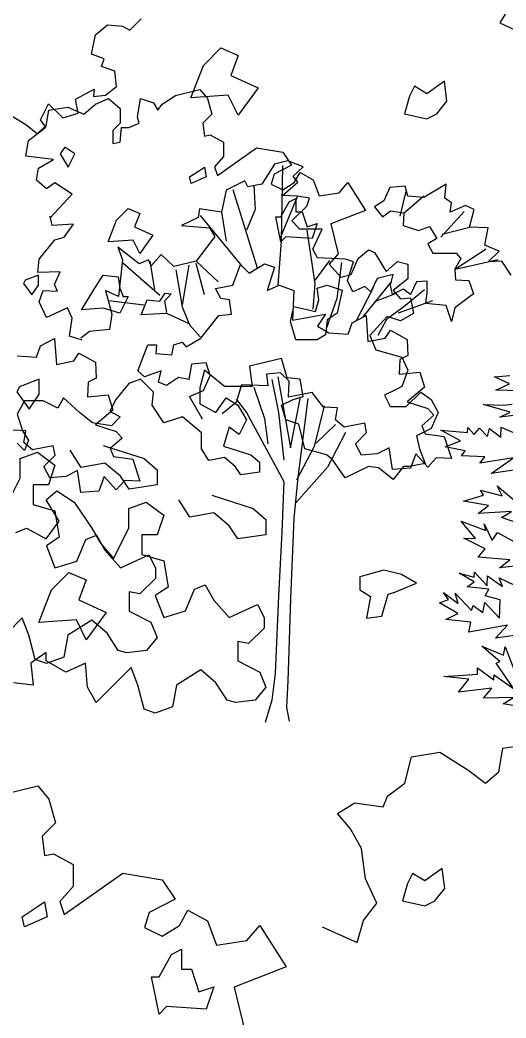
# Model space of a CAD drawing. Header units: inches. Extents: x 11.9 to 85.3, y 21.1 to 37.4.
# Drawn here: x 51.757 to 52.104, y 22.506 to 23.218 of the extents above; entities that cross this region are included whole.
import ezdxf

# ---------------------------------------------------------------- set-up
doc = ezdxf.new("R2010")
doc.units = ezdxf.units.IN
doc.header["$MEASUREMENT"] = 0
doc.layers.add('CAY', color=94, linetype='Continuous')
doc.layers.add('CAY-3', color=61, linetype='Continuous')

# ---------------------------------------------------------------- blocks, each defined once
blk = doc.blocks.new('A$C76451831')
at = {"layer": 'CAY'}
for p, q in [((3462.1, 1738), (3507.5, 1745.1)), ((3317.1, 1724.4), (3361.9, 1731.5)), ((3361.9, 1731.5), (3406.7, 1703.8)), ((3455.6, 1700.3), (3462.1, 1738)), ((3306.5, 1682.6), (3317.1, 1724.4)), ((3406.7, 1703.8), (3434.4, 1682.6)), ((3434.4, 1682.6), (3455.6, 1700.3)), ((3278.8, 1661.9), (3306.5, 1682.6)), ((2664.3, 1664.1), (2722.6, 1678.3)), ((2722.6, 1678.3), (2740.3, 1657)), ((2740.3, 1657), (2750.9, 1619.3)), ((3199.2, 1634.2), (3226.9, 1651.3)), ((3226.9, 1651.3), (3271.7, 1644.8)), ((3271.7, 1644.8), (3278.8, 1661.9)), ((3219.8, 1610), (3199.2, 1634.2)), ((2750.9, 1619.3), (2729.7, 1598.1)), ((3237.5, 1578.7), (3219.8, 1610)), ((2729.7, 1598.1), (2733.2, 1567.4)), ((2733.2, 1567.4), (2747.4, 1570.3)), ((2747.4, 1570.3), (2778.6, 1553.2)), ((3244, 1530.4), (3237.5, 1578.7)), ((2764.5, 1473.6), (2857.6, 1539.7)), ((2778.6, 1553.2), (2778.6, 1518.4)), ((2857.6, 1539.7), (2920.1, 1529)), ((2920.1, 1529), (2940.8, 1498.4)), ((3261.7, 1492), (3244, 1530.4)), ((2778.6, 1518.4), (2757.4, 1494.2)), ((2757.4, 1494.2), (2764.5, 1473.6)), ((2940.8, 1498.4), (2899.5, 1477.1)), ((3240.4, 1464.3), (3261.7, 1492)), ((2899.5, 1477.1), (2892.4, 1452.9)), ((2947.9, 1456.5), (2961.4, 1480.7)), ((2961.4, 1480.7), (2992.7, 1463.6)), ((2992.7, 1463.6), (3006.8, 1425.2)), ((3230.4, 1429.5), (3240.4, 1464.3)), ((2892.4, 1452.9), (2920.1, 1439.4)), ((2920.1, 1439.4), (2947.9, 1456.5)), ((3055.2, 1432.3), (3075.8, 1456.5)), ((3075.8, 1456.5), (3117.7, 1390.4)), ((3175, 1454.3), (3230.4, 1429.5)), ((3006.8, 1425.2), (3055.2, 1432.3)), ((3117.7, 1390.4), (3035.1, 1358.6)), ((3035.1, 1358.6), (3052.2, 1286.6))]:
    blk.add_line(p, q, dxfattribs=at)
for points in [[(3369.9, 1515.3), (3365.9, 1547), (3338.2, 1527.2), (3318.4, 1539), (3310.5, 1523.2), (3302.6, 1495.5), (3338.2, 1487.6), (3354, 1495.5)], [(2721.4, 1485.8), (2733.3, 1493.7), (2737.3, 1469.9), (2701.6, 1454.1), (2697.7, 1469.9)], [(2935.2, 1410.5), (2951, 1418.5), (2951, 1386.8), (2966.9, 1386.8), (2978.8, 1351.1), (3002.5, 1359.1), (2990.6, 1323.4), (2927.3, 1327.4), (2915.4, 1315.5), (2903.5, 1374.9), (2915.4, 1374.9)], [(722.8, 1185.8), (750.5, 1213.5), (778.2, 1201.7), (766.3, 1170), (809.9, 1150.2), (778.2, 1106.6), (762.4, 1138.3), (703, 1134.3)], [(1109.9, 1128.8), (1106, 1160.5), (1078.3, 1140.7), (1058.5, 1152.6), (1050.5, 1136.7), (1042.6, 1109), (1078.3, 1101.1), (1094.1, 1109)], [(1037.6, 376.9), (1009.9, 384), (971.5, 373.4), (971.5, 352.7), (988.6, 342.1), (982.2, 307.9), (1006.3, 310.8), (1016.4, 345.6), (1027, 349.2), (1061.8, 363.3)]]:
    blk.add_lwpolyline(points, close=True, dxfattribs=at)
for points in [[(530, 749.3), (509.9, 755.6), (514.2, 784.1), (506.8, 800.9), (473, 785.1), (461.4, 810.4), (467.7, 828.4), (490.9, 827.3), (485.7, 837.9), (495.2, 857.9), (459.3, 856.8), (461.4, 877.9), (486.7, 908.5), (501.5, 912.7), (516.3, 933.8), (482.5, 931.7), (479.3, 946.5), (478.3, 943.3), (514.2, 981.3), (486.7, 999.2), (473, 989.7), (457.2, 1003.4), (460.4, 1022.4), (484.6, 1036.1), (440.3, 1041.4), (444.5, 1066.7), (472, 1087.8), (463.5, 1099.4), (476.2, 1124.7), (499.4, 1102.6), (523.6, 1110), (519.4, 1132.1), (549, 1147.9), (547.9, 1136.3), (566.9, 1138.4), (584.8, 1152.1), (581.7, 1176.4), (560.6, 1183.8), (564.8, 1196.4), (544.7, 1203.8), (551.1, 1234.4), (570.1, 1250.2), (594.3, 1248.1), (605.9, 1241.8), (623.8, 1259.7)], [(1202.9, 1267.1), (1194.4, 1253.4), (1226.1, 1238.6)], [(1279.1, 158.1), (1199.4, 171.8), (1216.1, 181.6), (1168, 180.6), (1181.7, 196.4), (1128.5, 190.1), (1145, 210.9), (1105.3, 215), (1158.5, 218.6), (1158.8, 229), (1184.9, 209.5), (1185.2, 217.6), (1216.5, 195.2), (1188.5, 236.1), (1194, 238.6), (1165.5, 263.2), (1199.8, 248.8), (1202.6, 261.9), (1217.6, 224.2)], [(1232.7, 282.1), (1187.2, 276), (1206.5, 296.7), (1144.9, 285.2), (1148.2, 301.4), (1108.5, 305.5), (1127.4, 315.3), (1098.5, 332.2), (1112.3, 337.1), (1104.5, 348.3), (1127.9, 331.1), (1123.1, 347.6), (1148.9, 320), (1151.8, 327.6), (1167.3, 316.6), (1170.6, 332.4), (1193.7, 307.5), (1194.8, 337), (1171, 343.2), (1176.8, 353.5), (1142, 357.4), (1153.2, 365.2), (1129.6, 379.1), (1153.4, 372.9), (1153.7, 381), (1174.2, 359), (1174.8, 374.8), (1198.2, 358.2), (1193.2, 371.5), (1229.8, 354.3)], [(1247.5, 393.6), (1193.8, 387.8), (1210.1, 400.4), (1160, 404.8), (1170.8, 417.6), (1137, 434.6), (1155.6, 434), (1132.5, 461.5), (1171.9, 447), (1169.5, 457.5), (1182.2, 430.8), (1190.3, 443.7), (1216.6, 429.6)], [(1241.4, 452.3), (1196.6, 467.5), (1212.8, 477.3), (1159.7, 474.2), (1176, 486.8), (1136.3, 493.6), (1168.4, 502.9), (1163.7, 511.2), (1197.8, 501.9), (1190.2, 518), (1216.2, 495.8)], [(1223.3, 543.6), (1180.5, 537.4), (1215.8, 562.4), (1162.5, 553.9), (1170.5, 564), (1133.4, 565.3), (1139.1, 573.3), (1107.2, 579.8), (1131.5, 589.4), (1100.4, 606.4), (1142.9, 602.6), (1143.1, 610.3), (1153.2, 599.5), (1161.7, 609.7), (1174.4, 596.1), (1177.5, 609.1), (1195.6, 595.3), (1196.2, 611.2), (1217.2, 602.3)], [(1229.1, 631.3), (1194, 627.1), (1210.6, 634.7), (1168.4, 647.1), (1200.1, 646), (1213.8, 647.7)], [(1224.9, 668.7), (1187.8, 670), (1209.5, 680.1), (1185.8, 691.3), (1209.9, 693.2)], [(1212.4, 852.6), (1197.6, 874.8), (1175.4, 873.7), (1193.4, 890.6), (1170.2, 900.1), (1175.4, 927.5), (1145.9, 928.6), (1153.3, 957), (1139.6, 963.4), (1115.3, 952.8), (1117.4, 967.6), (1106.9, 975), (1109, 997.1), (1073.1, 976), (1047.8, 978.1), (1043.6, 993.9), (1019.3, 991.8), (1009.9, 970.7), (995.1, 961.2), (1007.7, 945.4), (1020.4, 954.9), (1041.5, 951.8), (1040.4, 931.7), (1064.7, 923.3), (1082.6, 929.6), (1094.2, 910.6), (1079.5, 902.2), (1087.9, 887.4), (1124.8, 887.4), (1132.2, 879), (1122.7, 862.1), (1123.8, 845.2), (1144.9, 844.2), (1152.2, 823.1), (1122.7, 800.9), (1117.4, 778.8), (1109, 804.1), (1076.3, 807.3), (1078.4, 825.2), (1078.4, 843.1), (1061.5, 842.1), (1052, 822), (1040.4, 830.5), (1023.6, 822), (1020.4, 836.8), (1024.6, 853.7), (999.3, 847.3), (988.8, 826.2), (979.3, 834.7), (960.3, 826.2), (951.8, 844.2), (961.3, 873.7), (948.7, 877.9), (904.4, 880), (897, 893.7), (911.8, 925.4), (875.9, 925.4), (863.3, 939.1), (887.5, 962.3), (891.7, 975), (871.7, 978.1), (848.5, 979.2), (872.7, 1000.3), (865.4, 1009.8), (881.2, 1024.5), (856.9, 1034), (835.8, 1028.7), (815.8, 997.1), (793.6, 992.9), (788.4, 1002.4), (758.8, 987.6), (751.5, 952.8), (716.7, 958.1), (714.5, 944.4), (688.2, 931.7), (732.5, 927.5), (740.9, 913.8), (711.4, 874.8), (675.5, 866.3), (655.5, 885.3), (639.7, 867.4), (635.4, 876.9), (620.7, 870.5), (586.9, 896.9), (594.3, 876.9), (588, 818.9), (566.9, 828.4), (577.4, 790.4), (573.2, 766.1), (541.6, 763), (527.9, 752.4)], [(848.5, 1026.6), (846.4, 906.4), (841.1, 836.8)], [(769.4, 988.7), (808.4, 864.2)], [(803.1, 995), (805.2, 957), (791.5, 924.3)], [(1044.7, 985.5), (1035.2, 946.5)], [(871.7, 977.1), (845.3, 912.7)], [(1073.1, 978.1), (1042.6, 951.8)], [(751.5, 952.8), (758.8, 906.4)], [(1137.5, 953.9), (1100.6, 912.7)], [(717.7, 947.5), (784.2, 866.3)], [(887.5, 924.3), (900.2, 838.9), (897, 798.8)], [(1148, 928.6), (1102.7, 917)], [(1172.3, 893.7), (1123.8, 862.1)], [(594.3, 872.7), (653.4, 821)], [(637.6, 874.8), (644.9, 829.4)], [(711.4, 874.8), (746.2, 842.1)], [(923.4, 875.8), (899.1, 843.1)], [(942.4, 872.7), (935, 815.7), (918.1, 767.2)], [(1191.3, 876.9), (1125.9, 862.1)], [(634.4, 741.9), (648.1, 741.9), (647, 728.2), (672.4, 726.1), (675.5, 741.9), (689.2, 746.1), (695.6, 738.7), (718.8, 752.4), (747.2, 788.3), (767.3, 790.4), (764.1, 813.6), (750.4, 815.7), (742, 831.5), (769.4, 836.8), (782, 869.5), (795.8, 855.8), (820, 870.5), (835.8, 865.3), (824.2, 828.4), (843.2, 836.8), (866.4, 828.4), (864.3, 780.9), (917, 790.4), (904.4, 771.4), (922.3, 760.9), (952.9, 758.7), (959.2, 776.7), (981.4, 788.3), (984.5, 747.1), (1012, 752.4), (1020.4, 765.1), (1046.8, 750.3), (1047.8, 725), (1035.2, 718.7), (1034.1, 695.5), (1066.8, 698.6), (1074.2, 674.4), (1046.8, 651.2), (1079.5, 640.6), (1089, 630.1), (1070, 613.2), (1075.2, 600.5), (1105.8, 596.3), (1117.4, 561.5), (1093.2, 562.6), (1079.5, 547.8), (1060.5, 568.9), (1052, 545.7), (1023.6, 543.6), (1018.3, 578.4), (999.3, 568.9), (974, 566.8), (964.5, 584.7), (982.4, 602.7), (979.3, 617.4), (946.6, 611.1), (932.9, 622.7), (936, 641.7), (913.9, 642.7), (895.9, 665.9), (858, 658.6), (859, 683.9), (845.3, 697.6), (823.2, 695.5), (825.3, 676.5), (783.1, 678.6), (774.7, 650.1), (752.5, 632.2)], [(678.7, 861.1), (689.2, 802), (700.8, 773.5), (717.7, 754.5)], [(699.8, 868.4), (689.2, 805.2)], [(1021.5, 842.1), (976.1, 786.2)], [(993, 832.6), (965.6, 779.8)], [(1074.2, 829.4), (1041.5, 802), (1014.1, 782), (1000.4, 756.6)], [(572.2, 812.5), (628.1, 805.2)], [(662.9, 791.4), (623.8, 789.3), (633.3, 813.6), (653.4, 811.5), (661.8, 824.1), (671.3, 823.1), (660.8, 811.5), (663.9, 793.6)], [(1027.8, 823.1), (995.1, 810.4)], [(1033.1, 792.5), (1087.9, 812.5)], [(662.9, 792.5), (699.8, 775.6)], [(720.9, 623.7), (720.9, 624.8), (700.8, 659.6), (723, 669.1), (733.5, 693.4), (727.2, 713.4), (704, 711.3), (699.8, 687), (682.9, 690.2), (663.9, 677.5), (651.3, 682.8), (655.5, 700.7), (629.1, 691.2), (618.6, 700.7), (634.4, 741.9)], [(831.6, 687), (842.2, 634.3), (850.6, 558.4)], [(841.1, 691.2), (861.1, 578.4), (877, 658.6)], [(803.1, 674.4), (820, 624.8), (825.3, 584.7)], [(774.7, 655.4), (791.5, 634.3), (850.6, 524.6), (847.4, 444.5), (842.2, 343.2), (836.9, 219.8), (831.6, 177.6), (821.1, 141.8)], [(888.6, 656.4), (872.7, 530.9), (866.4, 466.6), (861.1, 337.9), (856.9, 208.2), (854.8, 166), (859, 143.9)], [(914.9, 644.8), (899.1, 580.5), (870.6, 526.7)], [(948.7, 602.7), (920.2, 547.8), (869.6, 490.9)], [(932.9, 615.3), (902.3, 585.8)]]:
    blk.add_lwpolyline(points, dxfattribs=at)
at = {"layer": 'CAY-3'}
for p, q in [((6577.4, 899), (6564.2, 949.2)), ((6381.5, 625), (6363.8, 652.7)), ((6416.3, 659.8), (6481.8, 639.1)), ((6284.2, 639.1), (6312, 649.2)), ((6284.2, 607.9), (6284.2, 639.1)), ((6312, 649.2), (6339.7, 628.5)), ((6481.8, 639.1), (6502.4, 621.4)), ((6339.7, 628.5), (6329.6, 597.3)), ((6419.3, 632.1), (6381.5, 625)), ((6444, 611.4), (6419.3, 632.1)), ((6502.4, 621.4), (6502.4, 597.3)), ((6260.1, 559.5), (6284.2, 607.9)), ((6457.6, 590.8), (6444, 611.4)), ((6304.9, 597.3), (6304.9, 566)), ((6329.6, 597.3), (6304.9, 597.3)), ((6502.4, 597.3), (6457.6, 590.8)), ((6304.9, 566), (6339.7, 556)), ((6339.7, 556), (6346.7, 514.1)), ((472.7, 495.7), (489.8, 509.9)), ((489.8, 509.9), (517.5, 492.2)), ((6346.7, 514.1), (6326.1, 500.5)), ((6374.5, 476.3), (6388.6, 510.6)), ((6388.6, 510.6), (6405.7, 517.6)), ((6405.7, 517.6), (6419.3, 493.4)), ((493.3, 461.5), (472.7, 495.7)), ((517.5, 492.2), (545.2, 450.9)), ((604.1, 482.1), (631.9, 492.2)), ((631.9, 492.2), (659.6, 471.5)), ((701.4, 468), (683.7, 495.7)), ((736.2, 502.8), (801.7, 482.1)), ((6326.1, 500.5), (6339.7, 465.7)), ((6419.3, 493.4), (6444, 465.7)), ((604.1, 450.9), (604.1, 482.1)), ((801.7, 482.1), (822.3, 464.4)), ((6339.7, 465.7), (6374.5, 476.3)), ((6444, 465.7), (6488.8, 486.4)), ((6488.8, 486.4), (6499.5, 465.7)), ((472.7, 433.8), (493.3, 461.5)), ((659.6, 471.5), (649.5, 440.3)), ((739.2, 475.1), (701.4, 468)), ((763.9, 454.4), (739.2, 475.1)), ((822.3, 464.4), (822.3, 440.3)), ((6499.5, 465.7), (6499.5, 448.6)), ((424.3, 443.8), (441.4, 450.9)), ((441.4, 450.9), (472.7, 433.8)), ((545.2, 450.9), (559.3, 426.7)), ((580, 402.5), (604.1, 450.9)), ((777.5, 433.8), (763.9, 454.4)), ((6499.5, 448.6), (6474.7, 424.4)), ((624.8, 440.3), (624.8, 409)), ((649.5, 440.3), (624.8, 440.3)), ((822.3, 440.3), (777.5, 433.8)), ((559.3, 426.7), (580, 402.5)), ((6457.6, 427.4), (6457.6, 396.7)), ((6474.7, 424.4), (6457.6, 427.4)), ((624.8, 409), (659.6, 399)), ((659.6, 399), (666.6, 357.1)), ((6457.6, 396.7), (6492.4, 379)), ((6287.8, 386.1), (6263.6, 361.9)), ((6298.4, 358.4), (6287.8, 386.1)), ((6398.6, 382.6), (6360.3, 358.4)), ((6422.8, 361.9), (6398.6, 382.6)), ((6492.4, 379), (6502.4, 354.8)), ((666.6, 357.1), (646, 343.5)), ((694.4, 319.3), (708.5, 353.5)), ((708.5, 353.5), (725.6, 360.6)), ((725.6, 360.6), (739.2, 336.4)), ((6308.4, 320), (6298.4, 358.4)), ((6360.3, 358.4), (6353.8, 323.6)), ((6440.5, 334.2), (6422.8, 361.9)), ((6502.4, 354.8), (6485.3, 334.2)), ((646, 343.5), (659.6, 308.7)), ((739.2, 336.4), (763.9, 308.7)), ((6454.1, 330.6), (6440.5, 334.2)), ((6485.3, 334.2), (6454.1, 330.6)), ((659.6, 308.7), (694.4, 319.3)), ((763.9, 308.7), (808.7, 329.4)), ((808.7, 329.4), (819.4, 308.7)), ((6326.1, 313.5), (6308.4, 320)), ((6353.8, 323.6), (6326.1, 313.5)), ((819.4, 308.7), (819.4, 291.6)), ((819.4, 291.6), (794.6, 267.4)), ((794.6, 267.4), (777.5, 270.4)), ((777.5, 270.4), (777.5, 239.7)), ((472.7, 253.3), (448.5, 236.2)), ((472.7, 239.7), (472.7, 253.3)), ((503.9, 222), (472.7, 239.7)), ((777.5, 239.7), (812.3, 222)), ((448.5, 236.2), (452, 201.4)), ((535.2, 236.2), (503.9, 222)), ((538.7, 197.8), (535.2, 236.2)), ((607.7, 229.1), (583.5, 204.9)), ((618.3, 201.4), (607.7, 229.1)), ((718.5, 225.5), (680.2, 201.4)), ((742.7, 204.9), (718.5, 225.5)), ((812.3, 222), (822.3, 197.8)), ((452, 201.4), (420.8, 204.9)), ((552.3, 173.6), (538.7, 197.8)), ((583.5, 204.9), (552.3, 173.6)), ((628.3, 163), (618.3, 201.4)), ((680.2, 201.4), (673.7, 166.6)), ((760.4, 177.2), (742.7, 204.9)), ((822.3, 197.8), (805.2, 177.2)), ((774, 173.6), (760.4, 177.2)), ((805.2, 177.2), (774, 173.6)), ((646, 156.5), (628.3, 163)), ((673.7, 166.6), (646, 156.5))]:
    blk.add_line(p, q, dxfattribs=at)
for points in [[(6263.3, 1188.4), (6293.2, 1169.9), (6311.6, 1155.7), (6325.8, 1167.5), (6330.1, 1192.7), (6360.4, 1197.4), (6385.5, 1186), (6404, 1202.1), (6424.8, 1211.2), (6443.3, 1195.1), (6443.3, 1171.9), (6431.9, 1160.5), (6431.9, 1139.6), (6443.3, 1142), (6445.7, 1165.2), (6457.5, 1165.2), (6473.6, 1171.9), (6471.2, 1181.3), (6475.9, 1211.2), (6496.4, 1204.5), (6503.5, 1192.7), (6510.5, 1202.1), (6531.4, 1215.9), (6570.3, 1225.3), (6582.1, 1211.2), (6589.1, 1186), (6575, 1171.9), (6577.4, 1151.4), (6586.8, 1153.4), (6607.6, 1142), (6607.6, 1118.8), (6593.5, 1102.7), (6598.2, 1088.9), (6660.3, 1132.9), (6702, 1125.9), (6715.7, 1105.4), (6688.2, 1091.2), (6683.5, 1075.1), (6702, 1066.1), (6720.4, 1077.5), (6729.5, 1093.6), (6750.3, 1082.2), (6759.7, 1056.6), (6792, 1061.4), (6805.7, 1077.5), (6833.6, 1033.4), (6778.6, 1012.2), (6790, 964.2), (6775.9, 948.1), (6794.3, 927.3), (6810.8, 931.6), (6822.2, 957.2), (6838.4, 970.9), (6847.8, 966.6), (6866.3, 936.3), (6884.7, 952.4), (6900.9, 948.1), (6900.9, 924.9), (6877.7, 906.4), (6889.1, 892.7), (6905.2, 894.6), (6909.9, 869.5), (6889.1, 857.7), (6868.2, 864.7), (6840.7, 834.9), (6849.8, 811.7), (6891.4, 800.2), (6900.9, 779.4), (6891.4, 753.8), (6882.4, 749.1), (6863.9, 740.1), (6872.9, 721.6), (6898.5, 721.6), (6921.7, 744.4), (6937.8, 733), (6949.2, 712.2), (6937.8, 687), (6914.6, 675.2), (6919.3, 654.4), (6928.4, 631.5), (6903.2, 626.8), (6893.8, 626.8), (6877.7, 606), (6854.5, 624.5), (6838.4, 626.8), (6801.4, 608.3), (6780.6, 638.2), (6771.5, 645.3), (6736.9, 654.4), (6727.5, 693.7), (6706.7, 700.8), (6700, 724), (6718.5, 733), (6734.6, 737.7), (6729.9, 765.3), (6709, 767.6), (6700, 797.9), (6648.9, 786.1), (6653.6, 753.8), (6609.6, 753.8), (6577.4, 779.4), (6570.3, 751.5), (6570.3, 725.9), (6595.8, 712.2), (6611.9, 735.4), (6630.4, 724), (6644.6, 700.8), (6632.8, 677.6), (6616.7, 689), (6607.6, 659.1), (6651.2, 645.3), (6665, 633.5), (6665, 617.4), (6635.1, 613.1), (6626.1, 626.8), (6609.6, 640.6), (6584.4, 635.9), (6572.6, 654.4), (6572.6, 679.9), (6542.8, 705.5), (6512.9, 696), (6494.4, 724), (6496.4, 744.4), (6475.9, 765.3), (6457.5, 758.6), (6436.6, 733), (6427.2, 714.5), (6443.3, 705.5), (6429.6, 691.3), (6399.7, 696), (6378.8, 712.2), (6353.3, 735.4), (6344.3, 719.2), (6321.1, 730.6), (6291.2, 730.6), (6279.4, 709.8), (6288.8, 682.3), (6297.9, 668.5), (6291.2, 652), (6279.4, 663.8)], [(426.8, 724.6), (457.4, 722.5), (463.7, 740.4), (485.9, 752), (489, 710.9), (516.5, 716.2), (524.9, 728.8), (551.3, 714.1), (552.3, 688.8), (539.7, 682.4), (538.6, 659.2), (571.3, 662.4), (578.7, 638.1), (551.3, 614.9), (584, 604.4), (593.5, 593.8), (574.5, 577), (579.7, 564.3), (610.3, 560.1), (621.9, 525.3), (597.7, 526.3), (584, 511.6), (565, 532.7), (556.5, 509.5), (528.1, 507.4), (522.8, 542.2), (503.8, 532.7), (478.5, 530.6), (469, 548.5), (486.9, 566.4), (483.8, 581.2), (451.1, 574.9), (437.4, 586.5), (440.5, 605.4), (418.4, 606.5)]]:
    blk.add_lwpolyline(points, dxfattribs=at)
for points in [[(6371.5, 1123.4), (6355.7, 1134), (6347.8, 1123.4), (6361, 1102.3)], [(6569.5, 1097), (6577.4, 1102.3), (6580, 1086.5), (6556.3, 1075.9), (6553.6, 1086.5)], [(6712, 1046.9), (6722.6, 1052.1), (6722.6, 1031), (6733.1, 1031), (6741, 1007.2), (6756.9, 1012.5), (6748.9, 988.8), (6706.7, 991.4), (6698.8, 983.5), (6690.9, 1023.1), (6698.8, 1023.1)], [(6437.5, 1017.8), (6456, 1036.3), (6474.5, 1028.4), (6466.5, 1007.2), (6495.6, 994), (6474.5, 965), (6463.9, 986.1), (6424.3, 983.5)], [(6292.4, 922.8), (6289.7, 917.5), (6302.9, 899), (6313.5, 914.8), (6313.5, 930.7)], [(6403.2, 909.6), (6416.4, 930.7), (6440.2, 928), (6442.8, 909.6), (6448.1, 896.4), (6456, 896.4), (6442.8, 870), (6416.4, 877.9), (6382.1, 875.2)], [(6714.6, 856.8), (6719.9, 880.5), (6754.2, 872.6), (6759.5, 891.1), (6756.9, 909.6), (6772.7, 914.8), (6796.5, 906.9), (6788.5, 870), (6772.7, 859.4), (6770.1, 835.6), (6756.9, 827.7), (6722.6, 827.7)], [(430.1, 675.3), (426.1, 667.3), (445.9, 639.6), (461.7, 663.4), (461.7, 687.1)], [(481.1, 352.5), (508.8, 380.2), (536.5, 368.3), (524.6, 336.6), (568.2, 316.8), (536.5, 273.3), (520.7, 305), (461.3, 301)]]:
    blk.add_lwpolyline(points, close=True, dxfattribs=at)

msp = doc.modelspace()

# ---------------------------------------------------------------- block references
at = {"layer": 'CAY', "xscale": 0.0004489089019145984, "yscale": 0.0004489089019145984, "zscale": 0.0004489089019145984}
for p in [(51.56325, 22.65309), (48.93576, 22.6181), (50.54729, 21.91828)]:
    msp.add_blockref('A$C76451831', p, dxfattribs=at)

doc.saveas('drawing.dxf')
